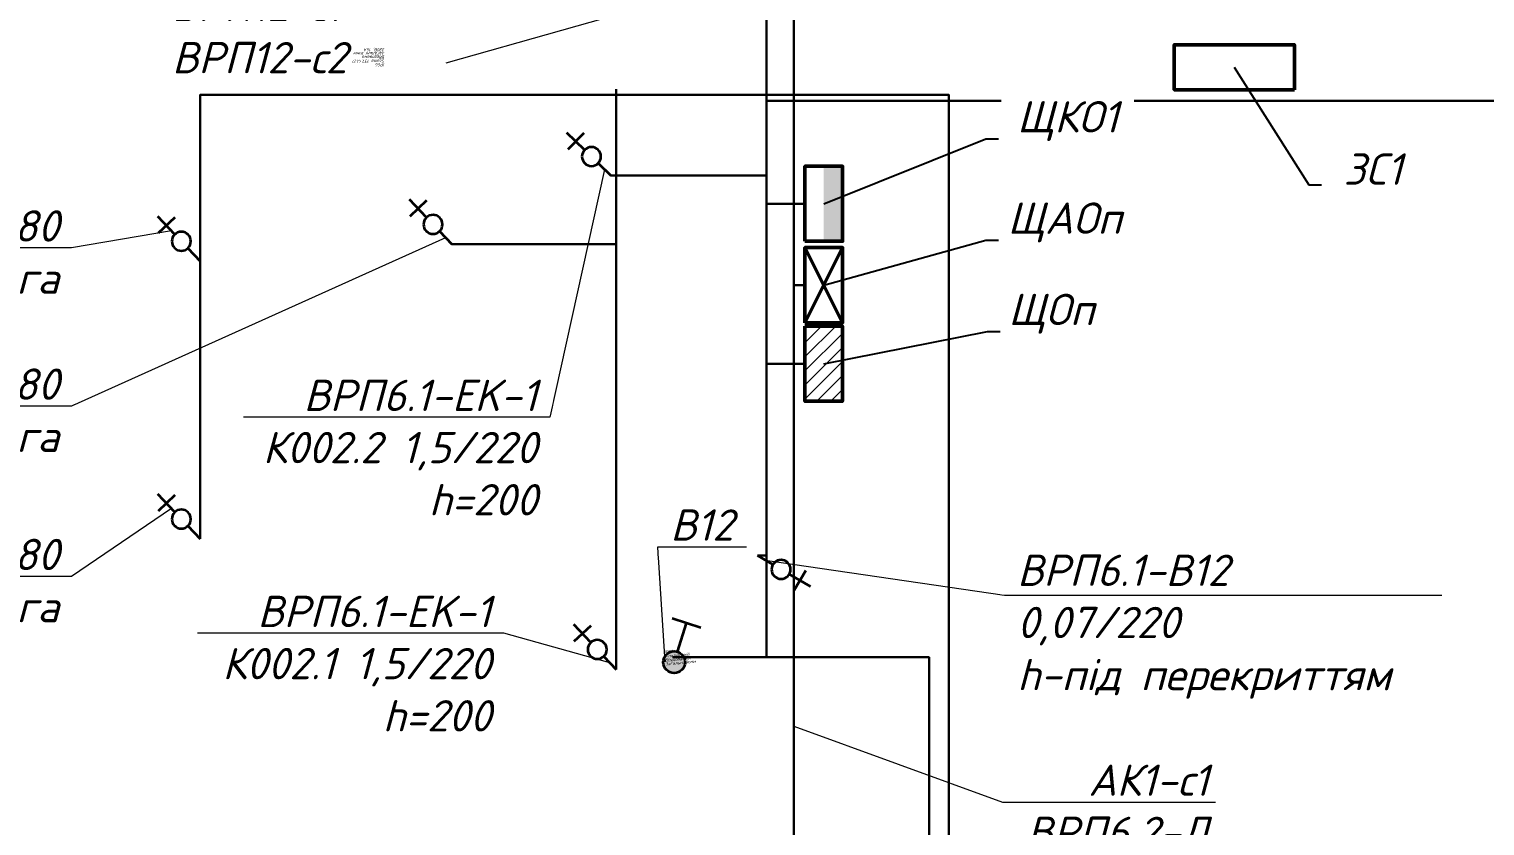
# Model space of a CAD drawing. Header units: millimetres. Extents: x -164867 to 807677, y -316775 to 513985.
# Drawn here: x 139627 to 151259, y 110536 to 116901 of the extents above; entities that cross this region are included whole.
import ezdxf
from ezdxf import colors
from ezdxf.entities.mleader import LeaderData, LeaderLine
from ezdxf.enums import TextEntityAlignment as Align
from ezdxf.math import Vec2, Vec3

# ---------------------------------------------------------------- set-up
doc = ezdxf.new("R2010")
doc.units = ezdxf.units.MM
doc.layers.add('E_Hidden atributes', color=2, linetype='Continuous', plot=False)
for name, color, linetype, lineweight in [('E_Аварійні мережі', 1, 'Continuous', 30), ('E_В лотку', 5, 'Kabl_in_Lotok', 30), ('E_В лотку_аварійні', 1, 'Kabl_in_Lotok', 30), ('E_Вимикачі', 84, 'Continuous', 35), ('E_Обладнання', 84, 'Continuous', 35), ('E_Позначення', 7, 'Continuous', 15), ('E_Щити', 1, 'Continuous', 50)]:
    doc.layers.add(name, color=color, linetype=linetype, lineweight=lineweight)
doc.styles.add('GOST 2.304', font='isocpeui.ttf')
doc.styles.add('ISO', font='isocpeui.ttf')
doc.styles.add('orientation to layout', font='isocpeui.ttf')
doc.styles.add('ГОСТ 2.304', font='isocpeui.ttf')
doc.linetypes.add('Kabl_in_Lotok', pattern='A,10,[130,ltypeshp.shx,S=1,R=0,X=0,Y=0],1,[130,ltypeshp.shx,S=1,R=90,X=0,Y=-1],1,[130,ltypeshp.shx,S=1,R=0,X=0,Y=0],10', length=22)

# ---------------------------------------------------------------- blocks, each defined once
blk = doc.blocks.new('_None')
blk = doc.blocks.new('электровывод')
at = {"color": 0, "linetype": 'ByBlock', "lineweight": -2}
for p, q in [((-122.6, 123.9), (-204.8, 207)), ((-202.4, 127.2), (-125, 203.7)), ((-59.5, 60.1), (0, 0))]:
    blk.add_line(p, q, dxfattribs=at)
blk.add_circle((-91, 92), 44.9, dxfattribs=at)
blk = doc.blocks.new('*U7')
at = {"color": 0}
blk.add_lwpolyline([(-600, 450), (600, 450), (600, 0), (-600, 0)], close=True, dxfattribs=at)
blk = doc.blocks.new('*U5')
at = {"lineweight": 20}
h = blk.add_hatch(dxfattribs=at)
h.set_pattern_fill('ANSI31', color=0, scale=25)
h.paths.add_polyline_path([(-300, 300), (-300, 0), (300, 0), (300, 300)])
at = {"color": 0}
blk.add_lwpolyline([(-300, 300), (300, 300), (300, 0), (-300, 0)], close=True, dxfattribs=at)
blk = doc.blocks.new('*U4')
at = {"color": 0}
for p, q in [((-300, 300), (300, 0)), ((-300, 0), (300, 300))]:
    blk.add_line(p, q, dxfattribs=at)
blk.add_lwpolyline([(-300, 300), (300, 300), (300, 0), (-300, 0)], close=True, dxfattribs=at)
blk = doc.blocks.new('*U6')
at = {"lineweight": 40}
h = blk.add_hatch(color=0, dxfattribs=at)
h.dxf.hatch_style = 1
h.paths.add_polyline_path([(300, 150), (-300, 150), (-300, 0), (300, 0)])
at = {"color": 0}
blk.add_lwpolyline([(-300, 300), (300, 300), (300, 0), (-300, 0)], close=True, dxfattribs=at)
blk = doc.blocks.new('*U507')
h = blk.add_hatch(color=0)
h.dxf.hatch_style = 1
h.paths.add_polyline_path([(175, 100, 1), (-175, 100)])
at = {"color": 0, "linetype": 'Continuous', "lineweight": 30}
for p, q in [((0, 275), (0, 415)), ((0, 275), (0, 415)), ((0, 275), (0, 415)), ((140, 275), (-140, 275)), ((175, 100), (-175, 100))]:
    blk.add_line(p, q, dxfattribs=at)
blk.add_arc((0, 100), 175, 0, 180, dxfattribs=at)
at = {"color": 0, "style": 'orientation to layout'}
blk.add_attdef('AMOUNT', text='', height=150, dxfattribs=at).set_placement((147, 422), align=Align.MIDDLE_CENTER)
at = {"layer": 'E_Hidden atributes', "style": 'GOST 2.304'}
for tag, p in [('IP', (0, 248)), ('VENDOR', (0, 218)), ('INSTALATION', (0, 188)), ('LOCATION', (0, 158)), ('COLOR', (0, 100)), ('VOLTAGE_CURRENT', (0, 128))]:
    blk.add_attdef(tag, p, '', height=25, dxfattribs=at)
blk = doc.blocks.new('*U522')
at = {"true_color": 0xffffff}
h = blk.add_hatch(color=7, dxfattribs=at)
h.dxf.hatch_style = 1
h.paths.add_polyline_path([(-88, 0, 1), (88, 0, 1)])
at = {"color": 0}
for points in [[(127, 301), (17, 348)], [(34, 81), (127, 301)], [(238, 254), (127, 301)]]:
    blk.add_lwpolyline(points, dxfattribs=at)
blk.add_circle((0, 0), 87.5, dxfattribs=at)
at = {"layer": 'E_Hidden atributes', "style": 'GOST 2.304'}
for tag, p in [('TYPE', (-77, 42)), ('IP', (-72, 75)), ('INSTALATION', (-72, 10)), ('LOCATION', (-72, -20)), ('COLOR', (-72, -88)), ('VENDOR', (-72, -55))]:
    blk.add_attdef(tag, p, '', height=25, dxfattribs=at)

msp = doc.modelspace()

# ---------------------------------------------------------------- linework, layer by layer
at = {"layer": 'E_Аварійні мережі'}
for points in [[(145737.7, 116689.2), (145737.7, 106938.79), (144957.19, 106938.79)], [(140992.77, 112828.19), (140992.77, 115047.37), (140992.77, 116375.7), (145737.7, 116375.7)], [(145826.07, 114856.17), (145737.7, 114856.17)]]:
    msp.add_lwpolyline(points, dxfattribs=at)
at = {"layer": 'E_В лотку', "ltscale": 100}
for points in [[(144757.53, 117615.67), (145517.53, 117615.67), (145517.53, 111883.1), (146817.53, 111883.1), (146817.53, 108881.08), (145255.84, 108881.08)], [(144316.07, 115730.86), (144316.07, 116630.86), (142467.22, 116630.86), (142467.22, 116776.17)], [(160256.07, 116328.17), (145517.53, 116328.17)], [(144276.07, 115730.86), (145517.53, 115730.86)], [(144316.07, 111786.57), (144316.07, 115730.86)], [(145826.07, 115506.17), (145517.53, 115506.17)], [(143003.55, 115182.14), (144316.07, 115182.14)], [(145825.64, 114228.32), (145517.53, 114228.32)], [(145446.12, 112695.03), (145517.53, 112695.03)], [(145517.53, 111883.1), (144767.98, 111883.1)]]:
    msp.add_lwpolyline(points, dxfattribs=at)
at = {"layer": 'E_В лотку_аварійні', "ltscale": 100}
for points in [[(145737.7, 116689.2), (145737.7, 117889.2), (142617.53, 117889.2), (142617.53, 117026.17)], [(145737.7, 116375.7), (146976.07, 116375.7), (146976.07, 107089.2), (144957.19, 107089.2)]]:
    msp.add_lwpolyline(points, dxfattribs=at)

# ---------------------------------------------------------------- block references
at = {"layer": 'E_Вимикачі', "rotation": 5.336152897364506}
msp.add_blockref('*U522', (144780.82, 111843.68), dxfattribs=at).add_auto_attribs({'INSTALATION': 'Вбудований', 'IP': 'IP20', 'LOCATION': 'Загальні зони', 'TYPE': '1-полюсний'})
at = {"layer": 'E_Обладнання', "rotation": 180}
msp.add_blockref('*U507', (142467.22, 116876.17), dxfattribs=at).add_auto_attribs({'INSTALATION': 'Вбудована', 'IP': 'IP66', 'VENDOR': 'Scame 137.4412', 'LOCATION': 'Загальні зони', 'VOLTAGE_CURRENT': '220В, 16А'})
at = {"layer": 'E_Обладнання', "yscale": 1.687500000021705, "zscale": 1.687500000021704}
for p, xscale, rotation in [((144276.07, 115730.86), -1.687500000021706, 90.42909284412009), ((143003.55, 115182.14), -1.687500000021705, 87.9512014774716), ((140992.77, 115047.37), -1.687500000021705, 87.9512014774716), ((140992.77, 112828.19), -1.687500000021705, 87.9512014774716), ((145446.12, 112695.03), -1.687500000021705, 284.4892115701171), ((144316.07, 111786.57), -1.687500000021705, 87.9512014774716)]:
    msp.add_blockref('электровывод', p, dxfattribs=dict(at, xscale=xscale, rotation=rotation))
at = {"layer": 'E_Щити', "xscale": 0.8, "yscale": 0.8, "zscale": 0.8, "rotation": 180}
msp.add_blockref('*U7', (149256.07, 116776.17), dxfattribs=at)
at = {"layer": 'E_Щити', "color": 1, "rotation": 89.99999999999999}
for name, p in [('*U6', (146126.07, 115506.17)), ('*U4', (146126.07, 114856.17))]:
    msp.add_blockref(name, p, dxfattribs=at)
at = {"layer": 'E_Щити', "xscale": -1, "rotation": 90}
msp.add_blockref('*U5', (146125.64, 114228.32), dxfattribs=at)

# ---------------------------------------------------------------- next in the draw order: leaders
at = {"layer": 'E_Позначення'}
ml = msp.add_multileader_mtext('Standard', dxfattribs=at)
ml.set_content('ВРП1-с1\\PВРП1-с2\\PВРП2-с1\\PВРП2-с2\\PВРП3-с1\\PВРП3-с2\\PВРП4-с1\\PВРП4-с2\\PВРП5-с1\\PВРП5-с2\\PВРП6.1-с1\\PВРП6.1-с2\\PВРП7-с1\\PВРП7-с2\\PВРП8.1-с1\\PВРП8.1-с2\\PВРП9-с1\\PВРП9-с2\\PВРП10-с1\\PВРП10-с2\\PВРП11-с1\\PВРП11-с2\\PВРП12-с1\\PВРП12-с2', color=256, style='ГОСТ 2.304')
ml.set_leader_properties(color=256, linetype='ByLayer', lineweight=-1)
ml.set_arrow_properties(name='NONE')
ml.build(insert=Vec2(0, 0))
ml.multileader.update_dxf_attribs({"has_dogleg": 0, "text_left_attachment_type": 6, "text_right_attachment_type": 6, "dogleg_length": 0, "arrow_head_size": 1})
ctx = ml.context
ctx.base_point, ctx.char_height, ctx.arrow_head_size, ctx.landing_gap_size, ctx.plane_origin = Vec3(140669.36, 126083.5), 250, 1, 100, Vec3(158260.84, 117516.34)
ctx.left_attachment, ctx.right_attachment = 6, 6
notes = []
notes.append((ctx, [(0, (1, 1, 0), (140669.36, 126083.5), (1, 0), 0, [(0, [(139151.63, 119007.25)], 0, [])])]))
ctx.mtext.insert, ctx.mtext.width, ctx.mtext.defined_height, ctx.mtext.flow_direction = Vec3(140769.36, 126383.5), 4106.7357, 3434.19, 5
ctx.mtext.has_bg_fill, ctx.mtext.bg_color, ctx.mtext.bg_scale_factor, ctx.mtext.bg_transparency, ctx.mtext.use_window_bg_color = 1, -1027028792, 1.5, 0, 1
at = {"layer": 'E_Позначення', "color": 7, "lineweight": 9}
ml = msp.add_multileader_mtext('Standard', dxfattribs=at)
ml.set_content('ЗС1', color=7, style='ISO')
ml.set_leader_properties()
ml.set_arrow_properties(name='NONE')
ml.build(insert=Vec2(0, 0))
ml.multileader.update_dxf_attribs({"has_text_frame": 1, "text_left_attachment_type": 7, "text_right_attachment_type": 8, "dogleg_length": 100, "arrow_head_size": 200})
ctx = ml.context
ctx.base_point, ctx.char_height, ctx.arrow_head_size, ctx.landing_gap_size, ctx.plane_origin = Vec3(149951.96, 115658.2), 250, 200, 100, Vec3(96816.01, 116432.07)
ctx.left_attachment, ctx.right_attachment, ctx.text_align_type = 7, 8, 2
notes.append((ctx, [(1, (1, 1, 0), (149851.96, 115658.2), (1, 0), 100, [(0, [(149256.07, 116596.17)], 0, [])])]))
ctx.mtext.insert, ctx.mtext.alignment, ctx.mtext.line_spacing_factor, ctx.mtext.flow_direction = Vec3(150597.99, 115908.2), 3, 0.72, 5
ctx.mtext.has_bg_fill, ctx.mtext.bg_color, ctx.mtext.bg_scale_factor, ctx.mtext.bg_transparency, ctx.mtext.use_window_bg_color = 1, -1027028792, 1.5, 0, 1
ml = msp.add_multileader_mtext('Standard', dxfattribs=at)
ml.set_content('ЩАОп', color=7, style='ISO')
ml.set_leader_properties()
ml.set_arrow_properties(name='NONE')
ml.build(insert=Vec2(0, 0))
ml.multileader.update_dxf_attribs({"has_text_frame": 1, "text_left_attachment_type": 7, "text_right_attachment_type": 8, "dogleg_length": 100, "arrow_head_size": 200})
ctx = ml.context
ctx.base_point, ctx.char_height, ctx.arrow_head_size, ctx.landing_gap_size, ctx.plane_origin = Vec3(147371.94, 115216.17), 250, 200, 100, Vec3(94235.98, 116149.73)
ctx.left_attachment, ctx.right_attachment, ctx.text_align_type = 7, 8, 2
notes.append((ctx, [(1, (1, 1, 0), (147271.94, 115216.17), (1, 0), 100, [(0, [(145976.07, 114856.17)], 0, [])])]))
ctx.mtext.insert, ctx.mtext.alignment, ctx.mtext.line_spacing_factor, ctx.mtext.flow_direction = Vec3(148356.98, 115516.17), 3, 0.72, 5
ctx.mtext.has_bg_fill, ctx.mtext.bg_color, ctx.mtext.bg_scale_factor, ctx.mtext.bg_transparency, ctx.mtext.use_window_bg_color = 1, -1027028792, 1.5, 0, 1
at = {"layer": 'E_Позначення'}
ml = msp.add_multileader_mtext('Standard', dxfattribs=at)
ml.set_content('ВРП6.2-НСПж2 2,2/380\\Ph-підлога', color=256, style='ГОСТ 2.304')
ml.set_leader_properties(color=256, linetype='ByLayer', lineweight=-1)
ml.set_arrow_properties(name='NONE')
ml.build(insert=Vec2(0, 0))
ml.multileader.update_dxf_attribs({"has_dogleg": 0, "text_left_attachment_type": 6, "text_right_attachment_type": 6, "dogleg_length": 0, "arrow_head_size": 1})
ctx = ml.context
ctx.base_point, ctx.char_height, ctx.arrow_head_size, ctx.landing_gap_size, ctx.plane_origin = Vec3(136138.06, 115153.73), 250, 1, 100, Vec3(160438.29, 114775.43)
ctx.left_attachment, ctx.right_attachment, ctx.text_align_type = 6, 6, 2
notes.append((ctx, [(1, (1, 1, 0), (139966.28, 115153.73), (-1, 0), 0, [(0, [(140764.11, 115289.62)], 0, [])])]))
ctx.mtext.insert, ctx.mtext.alignment, ctx.mtext.flow_direction = Vec3(139866.28, 115453.73), 3, 5
ctx.mtext.has_bg_fill, ctx.mtext.bg_color, ctx.mtext.bg_scale_factor, ctx.mtext.bg_transparency, ctx.mtext.use_window_bg_color = 1, -1027028792, 1.5, 0, 1
ml = msp.add_multileader_mtext('Standard', dxfattribs=at)
ml.set_content('В12', color=256, style='ГОСТ 2.304')
ml.set_leader_properties(color=256, linetype='ByLayer', lineweight=-1)
ml.set_arrow_properties(name='NONE')
ml.build(insert=Vec2(0, 0))
ml.multileader.update_dxf_attribs({"has_dogleg": 0, "text_left_attachment_type": 6, "text_right_attachment_type": 6, "text_top_attachment_type": 10, "dogleg_length": 0, "arrow_head_size": 1})
ctx = ml.context
ctx.base_point, ctx.char_height, ctx.arrow_head_size, ctx.landing_gap_size, ctx.plane_origin = Vec3(144650, 112764.54), 250, 1, 100, Vec3(142411.08, 111407.4)
ctx.left_attachment, ctx.right_attachment = 6, 6
notes.append((ctx, [(0, (1, 1, 0), (144650, 112764.54), (1, 0), 0, [(2, [(144708.18, 111847.41)], 0, [])])]))
ctx.mtext.insert, ctx.mtext.flow_direction = Vec3(144750, 113064.54), 5
ctx.mtext.has_bg_fill, ctx.mtext.bg_color, ctx.mtext.bg_scale_factor, ctx.mtext.bg_transparency, ctx.mtext.use_window_bg_color = 1, -1027028792, 1.5, 0, 1
ml = msp.add_multileader_mtext('Standard', dxfattribs=at)
ml.set_content('ВРП6.2-НСПж1 2,2/380\\Ph-підлога', color=256, style='ГОСТ 2.304')
ml.set_leader_properties(color=256, linetype='ByLayer', lineweight=-1)
ml.set_arrow_properties(name='NONE')
ml.build(insert=Vec2(0, 0))
ml.multileader.update_dxf_attribs({"has_dogleg": 0, "text_left_attachment_type": 6, "text_right_attachment_type": 6, "dogleg_length": 0, "arrow_head_size": 1})
ctx = ml.context
ctx.base_point, ctx.char_height, ctx.arrow_head_size, ctx.landing_gap_size, ctx.plane_origin = Vec3(136189.95, 112529.46), 250, 1, 100, Vec3(160438.29, 112556.25)
ctx.left_attachment, ctx.right_attachment, ctx.text_align_type = 6, 6, 2
notes.append((ctx, [(1, (1, 1, 0), (139966.28, 112529.46), (-1, 0), 0, [(0, [(140764.11, 113070.44)], 0, [])])]))
ctx.mtext.insert, ctx.mtext.alignment, ctx.mtext.flow_direction = Vec3(139866.28, 112829.46), 3, 5
ctx.mtext.has_bg_fill, ctx.mtext.bg_color, ctx.mtext.bg_scale_factor, ctx.mtext.bg_transparency, ctx.mtext.use_window_bg_color = 1, -1027028792, 1.5, 0, 1
ml = msp.add_multileader_mtext('Standard', dxfattribs=at)
ml.set_content('ВРП6.1-В12\\P0,07/220\\Ph-під перекриттям', color=256, style='ГОСТ 2.304')
ml.set_leader_properties(color=256, linetype='ByLayer', lineweight=-1)
ml.set_arrow_properties(name='NONE')
ml.build(insert=Vec2(0, 0))
ml.multileader.update_dxf_attribs({"has_dogleg": 0, "text_left_attachment_type": 6, "text_right_attachment_type": 6, "dogleg_length": 0, "arrow_head_size": 1})
ctx = ml.context
ctx.base_point, ctx.char_height, ctx.arrow_head_size, ctx.landing_gap_size, ctx.plane_origin = Vec3(147421.46, 112378.05), 250, 1, 100, Vec3(165181.97, 112144.94)
ctx.left_attachment, ctx.right_attachment = 6, 6
notes.append((ctx, [(0, (1, 1, 0), (147421.46, 112378.05), (1, 0), 0, [(0, [(145507.79, 112659.13)], 0, [])])]))
ctx.mtext.insert, ctx.mtext.flow_direction = Vec3(147521.46, 112703.05), 5
ctx.mtext.has_bg_fill, ctx.mtext.bg_color, ctx.mtext.bg_scale_factor, ctx.mtext.bg_transparency, ctx.mtext.use_window_bg_color = 1, -1027028792, 1.5, 0, 1
ml = msp.add_multileader_mtext('Standard', dxfattribs=at)
ml.set_content('ВРП6.1-EK-1\\PК002.1 1,5/220\\Ph=200', color=256, style='ГОСТ 2.304')
ml.set_leader_properties(color=256, linetype='ByLayer', lineweight=-1)
ml.set_arrow_properties(name='NONE')
ml.build(insert=Vec2(0, 0))
ml.multileader.update_dxf_attribs({"has_dogleg": 0, "text_left_attachment_type": 6, "text_right_attachment_type": 6, "dogleg_length": 0, "arrow_head_size": 1})
ctx = ml.context
ctx.base_point, ctx.char_height, ctx.arrow_head_size, ctx.landing_gap_size, ctx.plane_origin = Vec3(140954.89, 112074.43), 250, 1, 100, Vec3(164051.93, 111236.48)
ctx.left_attachment, ctx.right_attachment, ctx.text_align_type = 6, 6, 2
notes.append((ctx, [(1, (1, 1, 0), (143418.9, 112074.43), (-1, 0), 0, [(0, [(144267.16, 111838.54)], 0, [])])]))
ctx.mtext.insert, ctx.mtext.alignment, ctx.mtext.flow_direction = Vec3(143318.9, 112374.43), 3, 5
ctx.mtext.has_bg_fill, ctx.mtext.bg_color, ctx.mtext.bg_scale_factor, ctx.mtext.bg_transparency, ctx.mtext.use_window_bg_color = 1, -1027028792, 1.5, 0, 1
for ctx, leaders in notes:
    for number, flags, end, landing, length, lines in leaders:
        leader = LeaderData()
        leader.index, (leader.has_last_leader_line, leader.has_dogleg_vector, leader.attachment_direction) = number, flags
        leader.last_leader_point, leader.dogleg_vector, leader.dogleg_length = Vec3(end), Vec3(landing), length
        for number, points, colour, breaks in lines:
            line = LeaderLine()
            line.index, line.vertices, line.color, line.breaks = number, Vec3.list(points), colors.encode_raw_color(colour), breaks
            leader.lines.append(line)
        ctx.leaders.append(leader)

# ---------------------------------------------------------------- next in the draw order: leaders
ml = msp.add_multileader_mtext('Standard', dxfattribs=at)
ml.set_content('ВРП6.1-Гр.1\\Ph=300', color=256, style='ГОСТ 2.304')
ml.set_leader_properties(color=256, linetype='ByLayer', lineweight=-1)
ml.set_arrow_properties(name='NONE')
ml.build(insert=Vec2(0, 0))
ml.multileader.update_dxf_attribs({"has_dogleg": 0, "text_left_attachment_type": 6, "text_right_attachment_type": 6, "dogleg_length": 0, "arrow_head_size": 1})
ctx = ml.context
ctx.base_point, ctx.char_height, ctx.arrow_head_size, ctx.landing_gap_size, ctx.plane_origin = Vec3(147002.22, 117777.23), 250, 1, 100, Vec3(164671.15, 114600.17)
ctx.left_attachment, ctx.right_attachment = 6, 6
notes = []
notes.append((ctx, [(0, (1, 1, 0), (147002.22, 117777.23), (1, 0), 0, [(0, [(142959.6, 116630.86)], 0, [])])]))
ctx.mtext.insert, ctx.mtext.flow_direction = Vec3(147102.22, 118077.23), 5
ctx.mtext.has_bg_fill, ctx.mtext.bg_color, ctx.mtext.bg_scale_factor, ctx.mtext.bg_transparency, ctx.mtext.use_window_bg_color = 1, -1027028792, 1.5, 0, 1
at = {"layer": 'E_Позначення', "color": 7, "lineweight": 9}
ml = msp.add_multileader_mtext('Standard', dxfattribs=at)
ml.set_content('ЩКО1', color=7, style='ISO')
ml.set_leader_properties()
ml.set_arrow_properties(name='NONE')
ml.build(insert=Vec2(0, 0))
ml.multileader.update_dxf_attribs({"has_text_frame": 1, "text_left_attachment_type": 7, "text_right_attachment_type": 8, "dogleg_length": 100, "arrow_head_size": 200})
ctx = ml.context
ctx.base_point, ctx.char_height, ctx.arrow_head_size, ctx.landing_gap_size, ctx.plane_origin = Vec3(147371.94, 116025.86), 250, 200, 100, Vec3(94235.98, 116799.73)
ctx.left_attachment, ctx.right_attachment, ctx.text_align_type = 7, 8, 2
notes.append((ctx, [(1, (1, 1, 0), (147271.94, 116025.86), (1, 0), 100, [(0, [(145976.07, 115506.17)], 0, [])])]))
ctx.mtext.insert, ctx.mtext.alignment, ctx.mtext.line_spacing_factor, ctx.mtext.flow_direction = Vec3(148330.47, 116325.86), 3, 0.72, 5
ctx.mtext.has_bg_fill, ctx.mtext.bg_color, ctx.mtext.bg_scale_factor, ctx.mtext.bg_transparency, ctx.mtext.use_window_bg_color = 1, -1027028792, 1.5, 0, 1
at = {"layer": 'E_Позначення'}
ml = msp.add_multileader_mtext('Standard', dxfattribs=at)
ml.set_content('ВРП6.1-EK-1\\PК002.2 1,5/220\\Ph=200', color=256, style='ГОСТ 2.304')
ml.set_leader_properties(color=256, linetype='ByLayer', lineweight=-1)
ml.set_arrow_properties(name='NONE')
ml.build(insert=Vec2(0, 0))
ml.multileader.update_dxf_attribs({"has_dogleg": 0, "text_left_attachment_type": 6, "text_right_attachment_type": 6, "dogleg_length": 0, "arrow_head_size": 1})
ctx = ml.context
ctx.base_point, ctx.char_height, ctx.arrow_head_size, ctx.landing_gap_size, ctx.plane_origin = Vec3(141271.65, 113800.34), 250, 1, 100, Vec3(164011.93, 115180.77)
ctx.left_attachment, ctx.right_attachment, ctx.text_align_type = 6, 6, 2
notes.append((ctx, [(1, (1, 1, 0), (143787.56, 113800.34), (-1, 0), 0, [(0, [(144224.96, 115780.66)], 0, [])])]))
ctx.mtext.insert, ctx.mtext.alignment, ctx.mtext.flow_direction = Vec3(143687.56, 114100.34), 3, 5
ctx.mtext.has_bg_fill, ctx.mtext.bg_color, ctx.mtext.bg_scale_factor, ctx.mtext.bg_transparency, ctx.mtext.use_window_bg_color = 1, -1027028792, 1.5, 0, 1
at = {"layer": 'E_Позначення', "color": 7, "lineweight": 9}
ml = msp.add_multileader_mtext('Standard', dxfattribs=at)
ml.set_content('ЩОп', color=7, style='ISO')
ml.set_leader_properties()
ml.set_arrow_properties(name='NONE')
ml.build(insert=Vec2(0, 0))
ml.multileader.update_dxf_attribs({"has_text_frame": 1, "text_left_attachment_type": 7, "text_right_attachment_type": 8, "dogleg_length": 100, "arrow_head_size": 200})
ctx = ml.context
ctx.base_point, ctx.char_height, ctx.arrow_head_size, ctx.landing_gap_size, ctx.plane_origin = Vec3(147385.47, 114486.79), 250, 200, 100, Vec3(94178.54, 113730.73)
ctx.left_attachment, ctx.right_attachment, ctx.text_align_type = 7, 8, 2
notes.append((ctx, [(1, (1, 1, 0), (147285.47, 114486.79), (1, 0), 100, [(0, [(145976.07, 114228.32)], 0, [])])]))
ctx.mtext.insert, ctx.mtext.alignment, ctx.mtext.line_spacing_factor, ctx.mtext.flow_direction = Vec3(148137.56, 114786.79), 3, 0.72, 5
ctx.mtext.has_bg_fill, ctx.mtext.bg_color, ctx.mtext.bg_scale_factor, ctx.mtext.bg_transparency, ctx.mtext.use_window_bg_color = 1, -1027028792, 1.5, 0, 1
at = {"layer": 'E_Позначення'}
ml = msp.add_multileader_mtext('Standard', dxfattribs=at)
ml.set_content('АК1-с1\\PВРП6.2-Д\\PВРП6.2-Ж', color=256, style='ГОСТ 2.304')
ml.set_leader_properties(color=256, linetype='ByLayer', lineweight=-1)
ml.set_arrow_properties(name='NONE')
ml.build(insert=Vec2(0, 0))
ml.multileader.update_dxf_attribs({"has_dogleg": 0, "text_left_attachment_type": 6, "text_right_attachment_type": 6, "dogleg_length": 0, "arrow_head_size": 1})
ctx = ml.context
ctx.base_point, ctx.char_height, ctx.arrow_head_size, ctx.landing_gap_size, ctx.plane_origin = Vec3(147405.17, 110726.45), 250, 1, 100, Vec3(160776.27, 108410.34)
ctx.left_attachment, ctx.right_attachment, ctx.text_align_type = 6, 6, 2
notes.append((ctx, [(0, (1, 1, 0), (147405.17, 110726.45), (1, 0), 0, [(0, [(145737.7, 111332.08)], 0, [])])]))
ctx.mtext.insert, ctx.mtext.alignment, ctx.mtext.flow_direction = Vec3(149052.14, 111026.45), 3, 5
ctx.mtext.has_bg_fill, ctx.mtext.bg_color, ctx.mtext.bg_scale_factor, ctx.mtext.bg_transparency, ctx.mtext.use_window_bg_color = 1, -1027028792, 1.5, 0, 1
for ctx, leaders in notes:
    for number, flags, end, landing, length, lines in leaders:
        leader = LeaderData()
        leader.index, (leader.has_last_leader_line, leader.has_dogleg_vector, leader.attachment_direction) = number, flags
        leader.last_leader_point, leader.dogleg_vector, leader.dogleg_length = Vec3(end), Vec3(landing), length
        for number, points, colour, breaks in lines:
            line = LeaderLine()
            line.index, line.vertices, line.color, line.breaks = number, Vec3.list(points), colors.encode_raw_color(colour), breaks
            leader.lines.append(line)
        ctx.leaders.append(leader)

# ---------------------------------------------------------------- next in the draw order: leaders
ml = msp.add_multileader_mtext('Standard', dxfattribs=at)
ml.set_content('ВРП6.1-НСПт 1,5/380\\Ph-підлога', color=256, style='ГОСТ 2.304')
ml.set_leader_properties(color=256, linetype='ByLayer', lineweight=-1)
ml.set_arrow_properties(name='NONE')
ml.build(insert=Vec2(0, 0))
ml.multileader.update_dxf_attribs({"has_dogleg": 0, "text_left_attachment_type": 6, "text_right_attachment_type": 6, "dogleg_length": 0, "arrow_head_size": 1})
ctx = ml.context
ctx.base_point, ctx.char_height, ctx.arrow_head_size, ctx.landing_gap_size, ctx.plane_origin = Vec3(136440.52, 113890.17), 250, 1, 100, Vec3(162449.07, 114910.2)
ctx.left_attachment, ctx.right_attachment, ctx.text_align_type = 6, 6, 2
notes = []
notes.append((ctx, [(1, (1, 1, 0), (139966.28, 113890.17), (-1, 0), 0, [(0, [(142954.64, 115234.11)], 0, [])])]))
ctx.mtext.insert, ctx.mtext.alignment, ctx.mtext.flow_direction = Vec3(139866.28, 114190.17), 3, 5
ctx.mtext.has_bg_fill, ctx.mtext.bg_color, ctx.mtext.bg_scale_factor, ctx.mtext.bg_transparency, ctx.mtext.use_window_bg_color = 1, -1027028792, 1.5, 0, 1
for ctx, leaders in notes:
    for number, flags, end, landing, length, lines in leaders:
        leader = LeaderData()
        leader.index, (leader.has_last_leader_line, leader.has_dogleg_vector, leader.attachment_direction) = number, flags
        leader.last_leader_point, leader.dogleg_vector, leader.dogleg_length = Vec3(end), Vec3(landing), length
        for number, points, colour, breaks in lines:
            line = LeaderLine()
            line.index, line.vertices, line.color, line.breaks = number, Vec3.list(points), colors.encode_raw_color(colour), breaks
            leader.lines.append(line)
        ctx.leaders.append(leader)

doc.saveas('drawing.dxf')
